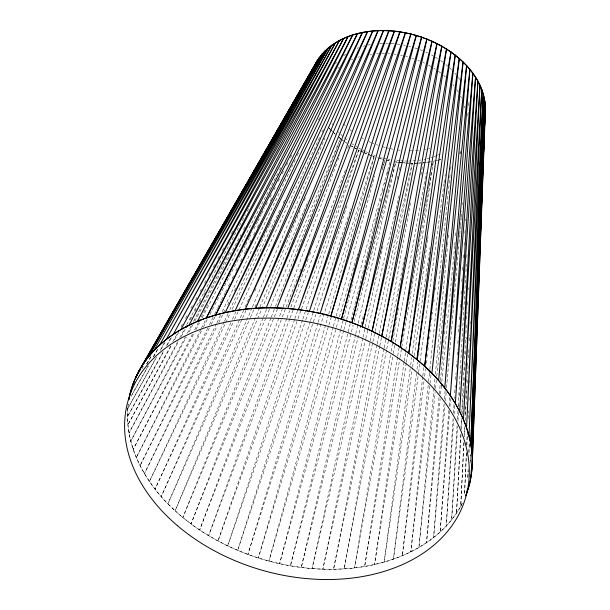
<?xml version="1.0" encoding="UTF-8"?>
<svg xmlns="http://www.w3.org/2000/svg" width="610" height="610" viewBox="0 0 610 610"><rect width="100%" height="100%" fill="white"/><g stroke="black" fill="none" stroke-linecap="round" stroke-linejoin="round"><path stroke-width="0.46" stroke-dasharray="3.05 2.29" d="M470.661 454.732L470.333 463.287L470.729 454.732M468.175 468.991L467.786 478.499L468.16 470.897M468.876 451.88L469.22 443.317M466.345 452.628L464.515 494.451L466.528 452.658M466.68 445.025L467.176 433.618M468.953 452.841L469.372 443.333M463.752 442.715L460.718 506.361C437.484 547.277 389.111 566.118 344.086 568.878C293.433 571.913 241.979 557.914 199.638 530.006L282.735 307.829M464.157 434.167L464.523 426.565M465.11 414.213L465.605 403.767M465.88 398.071L466.284 389.515M466.65 381.921L466.924 376.217M467.42 365.771L467.603 361.974M466.886 445.056L467.428 433.664M468.152 418.46L468.518 410.865M469.014 400.412L469.242 395.661M469.875 382.363L469.967 380.465M460.626 434.274L456.493 513.246L461.046 434.373M460.977 427.618L461.427 419.055M461.77 412.39L465.704 337.223M465.91 333.418L466.353 324.856M466.658 319.144L467.001 312.488M467.405 304.878L467.649 300.12M468.198 289.651L468.297 287.752M464.05 442.616L460.718 506.361L462.708 502.381A175.604 126.316 16 0 1 263.604 559.545A175.604 126.316 16 0 1 128.237 404.209C123.525 441.533 142.252 477.889 167.895 503.875L250.047 318.275M464.355 436.905L464.85 427.389M465.201 420.732L467.39 378.863M467.641 374.105L468.19 363.644M468.488 357.933L468.938 349.37M469.38 340.807L469.685 335.096M470.279 323.681L470.379 321.775M457.088 425.765L451.652 519.842L457.607 426.642M457.469 419.116L457.965 410.56M458.24 405.81L465.758 275.621M465.979 271.824L466.421 264.221M466.803 257.565L467.077 252.814M461.32 429.623L461.983 418.224M462.197 414.419L463.577 390.667M463.852 385.916L464.34 377.361M464.728 370.712L465.11 364.056M465.659 354.555L465.88 350.758M466.536 339.351L466.65 337.452M453.077 418.643L446.207 526.11L453.726 419.817M453.443 412.939L453.992 404.377M454.351 398.673L454.473 396.767M454.717 392.962L455.205 385.352M455.571 379.649L455.998 372.992M456.356 367.289L456.722 361.577M457.149 354.921L457.515 349.217M457.881 343.506L458.247 337.803M458.606 332.099L459.033 325.443M459.399 319.731L459.765 314.028M460.192 307.371L460.55 301.66M461.038 294.058L461.282 290.253M461.831 281.69L462.075 277.885M462.563 270.276L462.86 265.525M463.348 257.916L463.592 254.111M464.141 245.548L464.385 241.743M464.927 233.188L465.11 230.336M465.72 220.82L465.842 218.921M457.973 420.93L458.514 412.375M458.88 406.664L459.002 404.765M459.551 396.203L459.795 392.398M448.785 410.553L440.191 532.042L449.684 410.56M449.12 405.81L449.722 397.27M454.13 414.121L454.732 405.581M444.08 403.782L433.618 537.593L445.071 404.796M444.454 399.031L445.117 390.491M449.982 406.763L450.653 398.223M439.04 397.636L426.52 542.763L440.184 398.726M439.368 393.839L440.184 384.353M440.512 380.556L443.699 343.567M443.783 342.614L444.194 337.871M444.522 334.082L444.85 330.284M445.338 324.596L445.498 322.698M446.078 316.056L446.238 314.158M460.07 153.85L460.23 151.959M445.399 401.006L446.139 392.466M446.543 387.724L458.979 243.542M459.063 242.597L459.719 235.01M459.803 234.057L460.458 226.47M460.535 225.525L461.19 217.93M461.274 216.985L461.762 211.296M462.334 204.655L462.502 202.756M434.03 388.326L418.917 547.521L435.075 392.352M434.122 387.373L434.93 378.848M435.38 374.105L447.519 246.181M447.61 245.235L447.969 241.446M448.327 237.656L448.602 234.812M440.633 393.991L441.449 385.467M441.808 381.669L454.671 246.165M454.755 245.22L455.205 240.477M455.655 235.742L456.021 231.952M428.189 385.322L410.85 551.844L429.92 384.323M428.586 381.54L429.47 373.023M429.859 369.233L450.256 173.385M450.653 169.595L451.042 165.813M435.464 388.562L436.356 380.053M436.745 376.263L443.745 309.087M444.133 305.305L444.53 301.523M445.025 296.788L445.323 293.951M459.902 153.918L460.199 151.082M422.707 376.843L402.341 555.725L424.003 381.082M422.814 375.897L423.897 366.427M430.027 383.377L430.995 374.86M416.5 373.167L393.427 559.141L418.468 373.32M416.973 369.393L417.911 361.844M418.612 356.179L418.963 353.342M419.428 349.568L419.665 347.677M424.591 376.362L425.528 368.814M426.23 363.148L426.581 360.312M427.053 356.537L427.282 354.646M427.755 350.872L428.106 348.043M428.571 344.269L428.807 342.378M429.28 338.603L429.509 336.712M430.096 331.992L430.332 330.109M430.797 326.327L431.034 324.444M431.621 319.724L431.857 317.833M432.322 314.058L432.559 312.167M433.847 301.782L434.076 299.899M435.365 289.514L435.601 287.623M410.202 368.714L384.147 562.077L412.444 368.036M410.713 364.94L411.727 357.391M412.238 353.617L427.618 239.486M427.747 238.54L427.999 236.657M418.59 372.375L419.993 361.997M420.115 361.059L444.011 183.724M444.141 182.779L444.522 179.95M445.025 176.176L445.285 174.292M404.072 362.012L374.532 564.532L406.191 363.354M404.209 361.067L405.719 350.712M405.863 349.766L433.336 161.375M412.581 367.098L414.099 356.736M414.236 355.79L427.976 261.598M428.113 260.653L428.799 255.948M428.937 255.003L429.623 250.291M429.76 249.353L430.035 247.469M397.621 356.842L364.627 566.492L399.855 358.322M397.766 355.904L399.1 347.441M406.336 362.409L407.671 353.952M390.491 355.081L354.463 567.941L393.229 354.326M391.124 351.329L392.71 341.958M392.87 341.02L397.156 315.698M397.316 314.76L397.789 311.946M397.949 311.008L398.582 307.257M420.961 175.047L423.027 162.855L430.645 161.764M400.015 357.384L420.808 234.545M420.969 233.607L423.027 221.415M423.188 220.477L423.82 216.725M423.98 215.795L424.613 212.044M424.774 211.106L426.047 203.603M426.199 202.665L426.84 198.913M426.992 197.975L427.633 194.224M427.793 193.286L428.426 189.535M428.586 188.597L429.059 185.783M429.219 184.845L429.852 181.094M430.012 180.156L430.645 176.412M430.805 175.474L431.438 171.723M432.391 166.095L432.871 163.282M384.041 348.706L344.086 568.878L386.557 349.972M384.216 347.776L410.736 201.62M393.397 353.388L395.272 343.087M395.44 342.149L426.215 172.569M377.102 344.78L333.533 569.305L379.588 346.701M377.285 343.849L412.314 163.297M386.74 349.034L388.555 339.678M388.738 338.748L404.529 257.359M371.795 332.641L322.842 569.214L372.71 342.568M379.778 345.771L381.509 337.383M362.752 338.245L312.068 568.611L365.558 339.412M362.958 337.315L382.988 246.287M372.916 341.638L374.959 332.351M375.165 331.421L412.154 163.297L409.462 163.144M355.599 334.585L301.248 567.491L361.044 325.336M355.821 333.655L395.882 161.993L397.682 162.184M365.771 338.489L367.937 329.209M368.158 328.279L399.123 195.589M350.216 323.712L290.413 565.859L353.159 325.183M351.131 320.014L367.106 255.315M367.334 254.393L373.267 230.359M373.495 229.436L375.554 221.117M375.783 220.195L377.834 211.876M378.063 210.953L378.978 207.255M380.343 201.712L381.258 198.014M382.63 192.47L383.537 188.772M384.681 184.151L385.139 182.298M387.19 173.98L388.105 170.281M361.272 324.413L363.781 314.249M397.11 179.309L398.017 175.611M399.39 170.068L400.305 166.37M340.693 329.507L279.624 563.731L343.613 330.719M340.929 328.584L343.331 319.365M343.575 318.443L353.19 281.561M382.279 169.984L384.925 159.835M354.12 321.493L395.715 161.97M333.159 327.181L268.911 561.108L339.107 317.947M333.411 326.258L335.927 317.086M336.179 316.171L374.731 175.817M343.865 329.804L390.225 161.009M328.523 314.836L258.32 557.997L331.382 316.742M328.782 313.921L374.174 156.694M339.373 317.032L357.582 253.958M382.653 167.109L384.765 159.797M317.924 323.178L247.896 554.414L374.014 156.633L371.459 155.626M318.199 322.271L320.402 314.989M310.238 321.523L237.671 550.38L315.797 314.6M310.528 320.616L347.098 205.273M302.529 320.059L227.698 545.904L305.473 320.86M302.827 319.152L305.823 310.116M306.121 309.217L358.802 150.22M316.994 310.986L350.811 208.902M294.538 319.564L218.006 541.001L297.688 319.579M294.851 318.664L297.337 311.458M305.778 319.96L308.271 312.762M286.708 318.755L208.643 535.694L289.735 318.87M287.028 317.856L289.613 310.688M290.901 307.097L308.317 258.693M309.613 255.102L310.581 252.418M298.008 318.679L301.233 309.712M301.553 308.82L358.649 150.144M283.07 306.937L336.468 164.166M337.803 160.598L339.808 155.245M290.07 317.978L345.473 169.854M270.947 318.016L191.022 523.952L199.63 529.999L281.972 317.848M271.298 317.124L275.087 307.364M275.43 306.472L339.168 142.26M339.511 141.368L340.54 138.706M282.316 316.964L285.762 308.088M286.105 307.196L298.16 276.132M299.884 271.694L301.264 268.141M347.776 148.306L349.149 144.753M263.04 318.092L182.84 517.562L191.022 523.952L277.611 308.591M263.398 317.208L266.944 308.378M259.578 307.76L175.123 510.867L182.84 517.562L265.83 317.978M259.944 306.883L300.158 210.16M304.184 200.492L305.282 197.853M266.196 317.093L270.222 307.425M270.588 306.548L340.418 138.607L339.015 137.387M252.098 307.775L167.895 503.883L175.116 510.867L303.3 212.326M252.471 306.899L325.023 137.929M303.681 211.449L308.187 200.942M243.733 310.162L161.185 496.639L242.155 318.916M245.273 306.677L250.291 295.354M250.435 317.406L254.675 307.821M255.064 306.952L256.993 302.59M230.87 322.713L155.031 489.167L232.944 322.759M232.448 319.243L236.001 311.443M242.551 318.046L246.104 310.246M254.797 291.176L255.979 288.568M224.129 321.988L149.442 481.496L230.565 312.617M224.533 321.127L228.163 313.365M229.779 309.918L268.934 226.279M269.338 225.418L271.763 220.248M234.553 319.312L320.143 136.518M322.156 132.21L323.369 129.625M216.512 323.643L144.448 473.657L217.16 325.9M216.924 322.781L220.637 315.065M222.284 311.641L295.583 159.05M297.23 155.626L299.289 151.341M232.212 309.194L279.982 209.756M283.276 202.894L284.512 200.324M207.735 328.172L140.071 465.674L209.428 327.86M209.421 324.756L214.041 315.362M214.461 314.508L217.404 308.53M217.823 307.676L221.186 300.844M221.605 299.99L224.968 293.158M225.387 292.304L226.653 289.742M228.331 286.326L230.435 282.056M232.113 278.64L234.217 274.37M235.895 270.954L237.999 266.684M240.515 261.56L242.62 257.29M244.305 253.874L245.563 251.305M245.983 250.451L247.241 247.889M249.764 242.765L251.023 240.203M253.546 235.079L254.812 232.517M257.329 227.393L258.594 224.831M270.36 200.919L271.618 198.357M218.837 322.484L225.563 308.82M227.667 304.55L228.925 301.988M234.392 290.886L235.651 288.324M318.45 120.078L319.709 117.516M200.972 329.133L136.32 457.584L201.628 330.513M201.399 328.287L205.257 320.631M211.144 324.459L214.994 316.803M192.424 334.211L133.216 449.425L194.201 333.022M194.605 329.979L198.524 322.354M201.132 317.269L206.363 307.104M206.798 306.258L207.667 304.565M203.366 327.12L207.72 318.649M209.901 314.417L245.167 245.799M245.601 244.953L249.078 238.174M249.513 237.328L252.128 232.242M253.867 228.857L257.351 222.078M257.786 221.232L261.271 214.453M261.705 213.607L264.321 208.521M266.059 205.135L268.24 200.896M269.978 197.51L271.724 194.117M273.898 189.885L275.636 186.5M278.252 181.414L279.555 178.875M282.171 173.789L283.909 170.403M286.525 165.318L287.829 162.778M290.444 157.693L291.748 155.153M185.57 336.628L130.769 441.221L186.294 337.086M187.339 333.251L191.311 325.664M193.523 321.447L230.641 250.588M195.97 329.644L199.5 322.896M202.154 317.84L277.718 173.598M279.487 170.22L280.813 167.697M177.8 341.47L128.992 433.008L178.928 340.815M179.584 338.115L184.067 329.713M186.751 324.673L241.827 221.384M242.269 220.546L245.403 214.667M247.195 211.312L249.887 206.271M188.978 332.046L193.004 324.489M194.796 321.135L240.912 234.637M243.603 229.596L244.945 227.08M170.564 346.038L127.886 424.812L171.433 345.557M172.828 341.844L177.373 333.464M181.002 326.762L182.817 323.407M185.539 318.382L187.361 315.027M190.991 308.325L192.348 305.808M195.528 299.945L196.893 297.428M200.072 291.557L201.43 289.048M204.609 283.177L205.974 280.669M208.696 275.636L210.511 272.289M213.233 267.256L215.048 263.901M217.778 258.876L219.592 255.521M222.314 250.496L224.129 247.141M231.396 233.737L232.753 231.22M181.2 336.628L185.737 328.249M190.274 319.861L192.097 316.514M194.819 311.481L196.633 308.134M199.356 303.101L200.72 300.593M203.9 294.721L205.257 292.205M163.213 351.596L127.467 416.676L163.587 351.726M166.423 345.763L170.548 338.253M174.635 339.717L178.76 332.206M155.039 359.496L127.719 408.616L156.602 357.224M160.133 350.338L164.303 342.843M167.285 345.062L171.921 336.743M148.222 365.87L130.982 396.538L148.352 365.931M153.346 356.751L157.54 349.294M161.261 348.935L164.99 342.301M146.682 363.941L150.906 356.492M153.514 356.827L158.203 348.554M146.766 363.979L151.478 355.714M142.008 368.791L143.426 366.313M438.293 160.255L440.824 159.454M435.082 160.933L437.705 160.262M438.14 160.148L440.542 159.538M428.243 162.245L434.846 160.941M417.713 163.205L428.083 162.268M414.076 163.221L421.106 162.939M406.87 163.122L408.647 163.137M409.539 163.144L413.1 163.175M413.992 163.183L416.661 163.205M401.38 162.687L408.563 163.091M398.589 162.275L405.803 163.023M393.999 161.589L397.606 162.13M398.505 162.26L401.212 162.672M385.825 160.018L390.324 160.903M379.512 158.386L383.088 159.263M387.548 160.354L389.332 160.788M377.704 157.731L382.996 159.279M368.928 154.757L370.666 155.359M371.536 155.657L375.013 156.846M363.796 152.599L367.205 153.949M368.059 154.284L370.613 155.291M360.464 150.967L362.958 152.088M363.789 152.462L367.113 153.949M353.96 147.635L359.61 150.487M360.418 150.899L362.836 152.126M350.071 145.287L353.19 147.056M353.968 147.49L356.309 148.817M344.81 141.863L347.06 143.281L344.131 141.223M351.566 146.125L353.068 147.079M341.257 139.21L343.415 140.719M338.542 136.983L343.194 140.613M333.403 132.523L335.508 134.345M329.156 128.298L332.442 131.47M333.098 132.111L335.065 134.009M328.119 126.979L330.353 129.389M330.765 129.831L332.587 131.806M439.795 154.2A72.209 51.941 16 0 1 437.698 155.153M436.989 155.458A72.209 51.941 16 0 1 434.068 156.595M433.321 156.861A72.209 51.941 16 0 1 431.049 157.609M429.509 158.074A72.209 51.941 16 0 1 427.153 158.699M425.559 159.08A72.209 51.941 16 0 1 423.942 159.423M420.656 160.018A72.209 51.941 16 0 1 418.986 160.262M415.608 160.659A72.209 51.941 16 0 1 413.039 160.865M411.315 160.964A72.209 51.941 16 0 1 408.7 161.04M407.831 161.048A72.209 51.941 16 0 1 404.308 161.002M403.431 160.971A72.209 51.941 16 0 1 400.77 160.819M399.878 160.75A72.209 51.941 16 0 1 395.433 160.293M390.095 159.462A72.209 51.941 16 0 1 388.318 159.118M386.542 158.745A72.209 51.941 16 0 1 380.396 157.182M375.211 155.527A72.209 51.941 16 0 1 373.503 154.917M367.655 152.546A72.209 51.941 16 0 1 366.015 151.798M365.207 151.417A72.209 51.941 16 0 1 362.798 150.228M361.219 149.404A72.209 51.941 16 0 1 358.893 148.116M357.368 147.224A72.209 51.941 16 0 1 355.874 146.308M353.67 144.883A72.209 51.941 16 0 1 352.237 143.907M346.77 139.774A72.209 51.941 16 0 1 343.598 137.021M342.988 136.449A72.209 51.941 16 0 1 338.405 131.775M333.037 124.943A72.209 51.941 16 0 1 332.191 123.662M337.871 68.282A72.209 51.941 16 0 1 339.229 67.146M351.36 59.749A72.209 51.941 16 0 1 352.778 59.139M357.948 57.226A72.209 51.941 16 0 1 359.481 56.753M369.942 54.45A72.209 51.941 16 0 1 371.612 54.221M376.721 53.733A72.209 51.941 16 0 1 378.452 53.634M381.936 53.543A72.209 51.941 16 0 1 384.575 53.566M388.105 53.718A72.209 51.941 16 0 1 389.881 53.84M394.334 54.305A72.209 51.941 16 0 1 396.111 54.549M400.557 55.296A72.209 51.941 16 0 1 402.333 55.655M405.863 56.471A72.209 51.941 16 0 1 407.625 56.928M411.971 58.202A72.209 51.941 16 0 1 413.694 58.773M417.949 60.321A72.209 51.941 16 0 1 419.627 60.992M422.936 62.418A72.209 51.941 16 0 1 424.56 63.173M428.54 65.194A72.209 51.941 16 0 1 430.866 66.482M433.893 68.29A72.209 51.941 16 0 1 435.365 69.235M438.239 71.187A72.209 51.941 16 0 1 441 73.231M443.645 75.365A72.209 51.941 16 0 1 445.552 77.02M452.933 84.645A72.209 51.941 16 0 1 453.939 85.873M456.722 89.647A72.209 51.941 16 0 1 458.384 92.224M460.573 96.151A72.209 51.941 16 0 1 461.381 97.806M464.393 106.201A72.209 51.941 16 0 1 464.797 107.894M430.096 148.444A72.209 51.941 16 0 1 428.502 148.817M426.07 149.328A72.209 51.941 16 0 1 424.423 149.625M418.551 150.395A72.209 51.941 16 0 1 412.52 150.761M411.643 150.777A72.209 51.941 16 0 1 409.013 150.784M400.152 150.243A72.209 51.941 16 0 1 398.376 150.029M393.038 149.206A72.209 51.941 16 0 1 389.485 148.489M388.6 148.291A72.209 51.941 16 0 1 385.962 147.643M385.085 147.406A72.209 51.941 16 0 1 380.731 146.133M378.154 145.272A72.209 51.941 16 0 1 376.446 144.661M373.915 143.685A72.209 51.941 16 0 1 372.245 142.999M371.421 142.649A72.209 51.941 16 0 1 368.958 141.543M363.385 138.722A72.209 51.941 16 0 1 361.837 137.852M351.703 131.104A72.209 51.941 16 0 1 349.713 129.511M345.321 125.622A72.209 51.941 16 0 1 343.567 123.883M335.454 63.623A72.209 51.941 16 0 1 336.537 62.319M343.575 55.777A72.209 51.941 16 0 1 345.786 54.206M357.163 48.289A72.209 51.941 16 0 1 358.642 47.74M363.202 46.261A72.209 51.941 16 0 1 364.765 45.834M367.952 45.079A72.209 51.941 16 0 1 370.4 44.599M379.664 43.47A72.209 51.941 16 0 1 384.003 43.295M385.756 43.287A72.209 51.941 16 0 1 388.395 43.333M391.048 43.455A72.209 51.941 16 0 1 396.386 43.935M397.27 44.042A72.209 51.941 16 0 1 399.946 44.416M403.5 45.041A72.209 51.941 16 0 1 405.276 45.399M408.807 46.207A72.209 51.941 16 0 1 410.56 46.665M414.914 47.946A72.209 51.941 16 0 1 419.2 49.418M420.046 49.73A72.209 51.941 16 0 1 422.57 50.729M425.871 52.155A72.209 51.941 16 0 1 427.503 52.918M431.483 54.931A72.209 51.941 16 0 1 434.579 56.661M435.334 57.111A72.209 51.941 16 0 1 437.576 58.499M440.473 60.428A72.209 51.941 16 0 1 444.614 63.501M445.94 64.561A72.209 51.941 16 0 1 449.112 67.313M449.722 67.885A72.209 51.941 16 0 1 451.507 69.609M454.839 73.162A72.209 51.941 16 0 1 455.876 74.382M458.316 77.485A72.209 51.941 16 0 1 459.666 79.391M468.526 102.686A72.209 51.941 16 0 1 468.678 107.695M468.205 112.606A72.209 51.941 16 0 1 467.542 115.801"/><path stroke-width="0.91" d="M485.24 109.632L485.354 106.01L472.071 468.48L471.141 476.418L471.385 469.761C471.53 478.781 468.93 487.611 465.613 495.915M485.392 110.12L472.071 468.488C474.862 429.028 453.062 392.032 424.674 366.236L459.345 58.514L466.574 65.499L431.895 373.221L463.135 61.991L469.845 69.235L438.605 380.465L466.673 65.606L472.834 73.078L444.766 387.937L469.936 69.349L475.525 77.012L450.348 395.608L472.918 73.192L477.904 81.031L455.342 403.446L475.602 77.134L479.978 85.11L459.726 411.43L477.973 81.153L481.725 89.235L463.47 419.512L480.032 85.24L483.135 93.399L466.574 427.679L481.77 89.365L484.218 97.569L469.021 435.883L483.173 93.521L484.95 101.733L470.798 444.095L484.241 97.691L485.346 105.881L471.904 452.292L484.965 101.862L485.163 105.522M473.04 426.977L473.116 425.078M473.665 410.82L473.772 407.968M474.283 394.655L474.435 390.85M474.87 379.443L475.015 375.638M475.495 363.278L475.678 358.527M476.113 347.113L476.296 342.362M476.7 331.901L476.921 326.197M477.325 315.744L477.546 310.033M477.943 299.579L478.202 292.922M478.53 284.367L478.789 277.71M479.155 268.202L479.445 260.6M479.773 252.037L480.07 244.435M480.36 236.825L480.688 228.27M480.985 220.667L481.313 212.105M481.603 204.502L481.93 195.947M482.19 189.291L482.594 178.829M482.815 173.126L483.212 162.664M483.433 156.961L483.837 146.507M484.02 141.749L484.492 129.389M484.645 125.591L485.08 114.177L484.721 115.908M469.418 438.567L469.494 436.668M469.578 438.582L469.662 436.684M441.449 385.467L441.625 383.568M429.57 372.077L429.768 370.186M484.66 116.289L485.08 112.766M297.649 310.559L298.275 308.759M314.249 66.787L315.233 64.325L201.239 263.2M313.624 67.908L317.215 60.756L139.072 370.743L135.489 377.895L140.696 368.829C134.528 378.154 130.738 388.837 128.832 399.817A175.604 126.316 16 0 1 333.83 316.872A175.604 126.316 16 0 1 465.933 495.099M215.421 315.95L216.283 314.249M198.959 321.508L199.828 319.808M186.195 327.41L187.102 325.732M131.676 390.415L130.266 392.901L131.684 390.415M133.964 382.813L132.545 385.291L133.964 382.813M298.961 93.635L299.906 91.98M303.208 86.201L304.146 84.546M307.448 78.766L308.393 77.112M309.339 75.457L310.749 72.979M147.315 357.269L143.998 363.049L147.33 357.285M148.26 355.622L149.206 353.968M150.624 351.497L151.57 349.843M156.77 340.769L166.233 324.261M167.178 322.614L168.596 320.136M169.542 318.489L170.487 316.834M171.433 315.187L172.851 312.709L171.967 314.417M173.804 311.062L174.75 309.407M175.695 307.76L177.113 305.282M178.059 303.635L196.031 272.273M196.977 270.627L200.286 264.847M149.572 355.584L150.99 353.106M148.276 355.638L149.229 353.991M150.647 351.512L151.593 349.865M156.808 340.799L158.226 338.321M159.179 336.674L160.125 335.027M161.071 333.38L162.489 330.902M163.442 329.255L166.286 324.306M169.595 318.534L170.548 316.887M173.865 311.115L174.811 309.468M176.229 306.998L177.182 305.343M178.128 303.696L179.546 301.226M180.491 299.579L181.445 297.924M182.39 296.277L185.234 291.328M186.652 288.858L191.868 279.792M192.813 278.137L193.759 276.49M195.185 274.02L196.13 272.373M197.076 270.718L198.502 268.248M199.447 266.6L200.393 264.946M201.338 263.299L202.764 260.828M203.71 259.181L204.655 257.527M205.608 255.88L207.026 253.409M207.972 251.762L210.816 246.814M214.133 241.041L217.45 235.269M218.395 233.622L219.341 231.975M220.767 229.497L221.712 227.85M222.658 226.203L224.083 223.725M225.029 222.078L225.975 220.431M226.928 218.784L228.346 216.306M229.291 214.659L230.237 213.012M231.19 211.357L236.398 202.291M237.343 200.644L238.296 198.997M239.715 196.519L240.66 194.872M241.613 193.225L243.032 190.747M243.977 189.1L244.93 187.453M245.876 185.806L247.294 183.328M248.247 181.681L251.556 175.909M252.51 174.262L255.826 168.49M256.772 166.843L261.98 157.769M262.933 156.122L263.878 154.475M265.297 152.004L266.25 150.35M267.195 148.703L268.613 146.232M269.567 144.585L270.512 142.931M271.458 141.284L272.876 138.813M273.829 137.158L280.935 124.798M281.881 123.144L282.827 121.497M284.252 119.026L285.198 117.372M286.143 115.725L287.569 113.254M288.515 111.607L289.46 109.952M290.406 108.305L291.832 105.835M292.777 104.18L296.094 98.416M297.039 96.761L302.255 87.695M303.2 86.048L304.146 84.401M305.572 81.923L306.517 80.276M307.463 78.629L308.408 76.974M309.834 74.504L310.78 72.857M311.725 71.21L313.151 68.732M315.286 64.218L319.51 57.332L139.08 370.743M485.255 107.284L485.392 109.998M469.639 481.351L469.525 484.203L469.647 481.351M467.321 489.906L467.245 491.805L467.329 489.906M455.312 55.19L416.958 359.542L424.674 366.236L463.028 61.884L455.312 55.19M451.049 52.025L408.776 353.152L416.95 359.534L459.231 58.407L451.049 52.025M446.581 49.044L400.16 347.098L408.769 353.152L455.182 55.091L446.581 49.044M441.914 46.246L391.155 341.409L400.16 347.098L450.92 51.934L441.914 46.246M437.073 43.645L381.791 336.102L391.155 341.409L446.436 48.953L437.073 43.645M432.086 41.266L372.1 331.2L381.784 336.102L441.77 46.162L432.086 41.266M426.954 39.093L362.119 326.724L372.092 331.2L436.928 43.577L426.954 39.093M421.716 37.157L351.901 322.69L362.119 326.724L431.933 41.198L421.716 37.157M416.378 35.456L341.478 319.106L351.901 322.682L426.802 39.032L416.378 35.456M410.965 34L330.887 315.995C293.41 306.037 253.18 304.504 215.65 315.019L352.778 34.869L362.393 32.422L225.258 312.572L357.582 33.504L367.487 31.552L235.163 310.612L362.546 32.391L372.702 30.942L245.327 309.163L367.639 31.529L378.017 30.591L255.704 308.225L372.862 30.927L383.408 30.5L266.257 307.798L378.177 30.584L388.86 30.675L276.948 307.89L383.576 30.5L394.35 31.11L287.722 308.492L389.027 30.683L399.847 31.804L298.549 309.613L394.51 31.125L405.337 32.749L309.377 311.245L400.015 31.827L410.804 33.954L320.166 313.372L405.505 32.788L416.211 35.41L330.879 315.995L341.47 319.106L421.556 37.103L410.965 34M348.157 36.486L206.363 317.962C181.513 326.655 158.219 341.806 143.304 363.857L317.276 60.649L322.118 54.061L148.146 357.262L319.587 57.226L325.023 50.958L153.583 350.994L322.202 53.962L328.218 48.037L159.606 345.062L325.115 50.866L331.688 45.308L166.172 339.503L328.317 47.954L335.416 42.791L173.278 334.341L331.794 45.231L339.389 40.481L180.873 329.583L335.531 42.715L343.598 38.392L188.947 325.26L339.518 40.412L348.02 36.531L197.449 321.378L343.727 38.331L352.641 34.915L206.363 317.962L215.643 315.019L357.437 33.542L348.157 36.486M142.58 365.52L141.634 367.174L142.595 365.527M153.933 345.717L152.515 348.196L153.964 345.748M155.825 342.416L154.879 344.063L155.863 342.446M177.327 525.584A175.604 126.316 16 0 0 464.218 502.045A175.604 126.316 16 0 0 249.315 318.801A175.604 126.316 16 0 0 177.327 525.584"/></g></svg>
